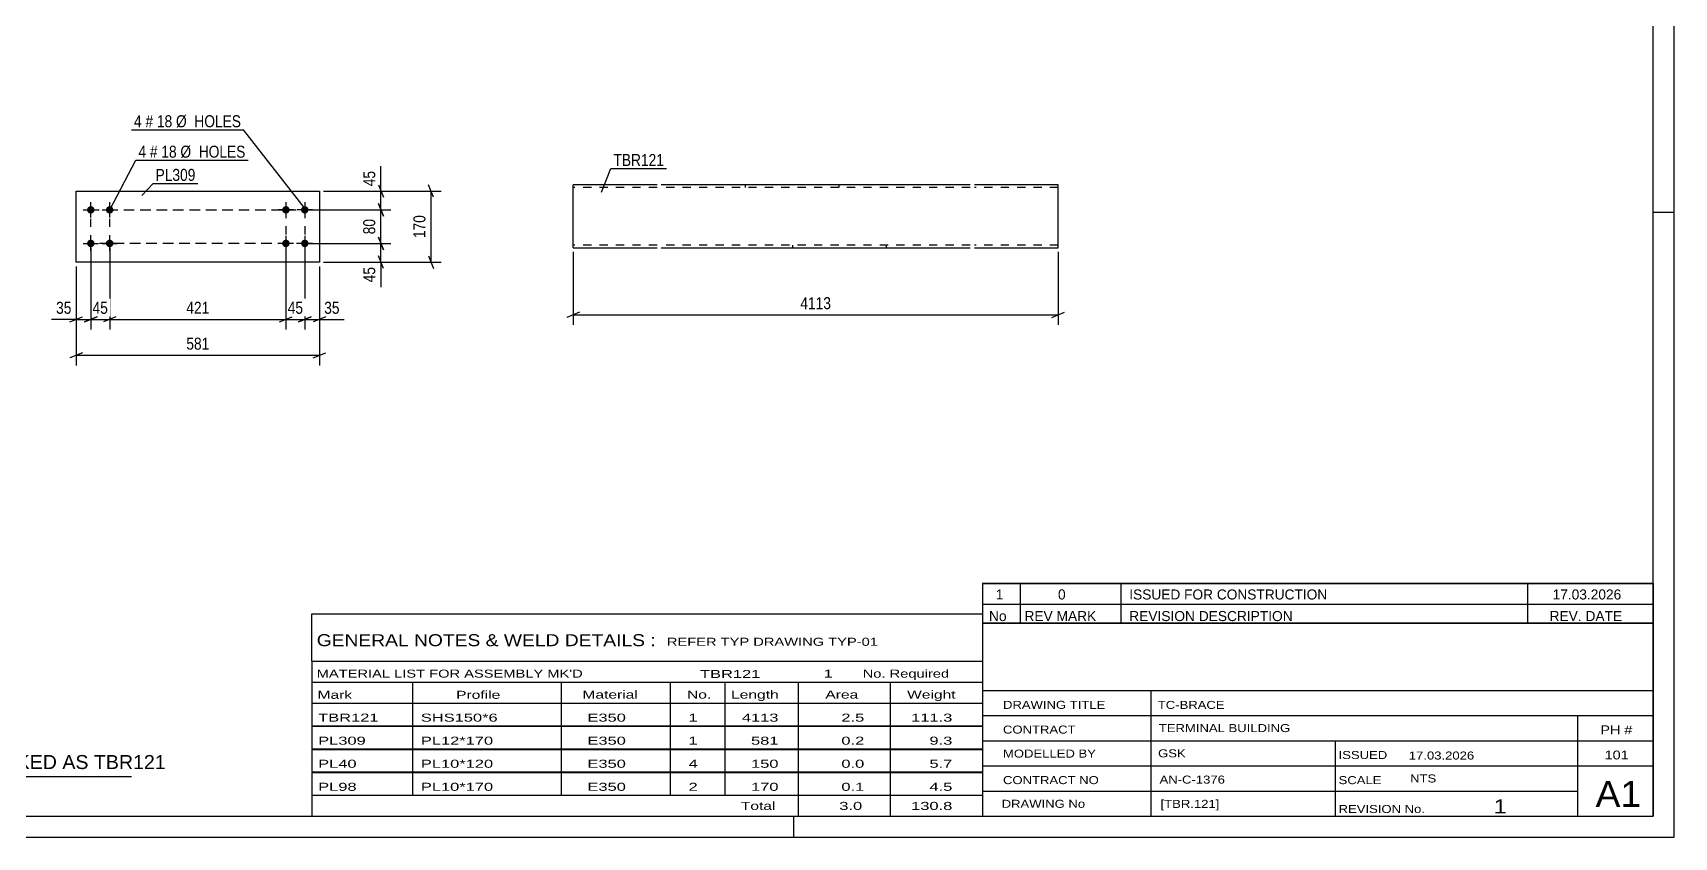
# Model space of a CAD drawing. Header units: millimetres. Extents: x 0 to 594, y 0 to 420.
# Drawn here: x 202.4 to 594, y 0 to 191.9 of the extents above; entities that cross this region are included whole.
import ezdxf

# ---------------------------------------------------------------- set-up
doc = ezdxf.new("R2010")
doc.units = ezdxf.units.MM
doc.linetypes.add('DXK_LINE_DOT2', pattern=[3.9198, 1.9599, -1.9599])
doc.styles.add('Arial', font='ARIAL.TTF', dxfattribs={"height": 0.2})
doc.styles.add('Arial Narrow', font='ARIALN.TTF', dxfattribs={"height": 0.2})

# ---------------------------------------------------------------- blocks, each defined once
blk = doc.blocks.new('Unknown-580871119-1129')
at = {"color": 5, "linetype": 'Continuous'}
for p, q in [((594, 0), (594, 420)), ((589, 5), (589, 415)), ((594, 149), (589, 149)), ((5, 5), (589, 5)), ((384, 0), (384, 5)), ((0, 0), (594, 0))]:
    blk.add_line(p, q, dxfattribs=at)
blk = doc.blocks.new('Part-580871119-3512 - 3511')
at = {"color": 2, "linetype": 'Continuous'}
for p, q in [((212.76, 154.14), (270.81, 154.14)), ((212.76, 137.14), (212.76, 154.14)), ((270.81, 154.14), (270.81, 137.14)), ((270.81, 137.14), (212.76, 137.14))]:
    blk.add_line(p, q, dxfattribs=at)
blk = doc.blocks.new('Bolt-580871119-3513 - 3511')
at = {"linetype": 'Continuous'}
for points in [[(262.81, 148.74, -1), (262.81, 150.54, -1)], [(267.31, 148.74, -1), (267.31, 150.54, -1)], [(262.81, 140.74, -1), (262.81, 142.54, -1)], [(267.31, 140.74, -1), (267.31, 142.54, -1)]]:
    blk.add_hatch(color=1, dxfattribs=at).paths.add_polyline_path(points)
at = {"color": 1, "linetype": 'Continuous'}
for p, q in [((264.61, 149.64), (261.01, 149.64)), ((262.81, 151.44), (262.81, 147.84)), ((269.11, 149.64), (265.51, 149.64)), ((267.31, 151.44), (267.31, 147.84)), ((264.61, 141.64), (261.01, 141.64)), ((262.81, 143.44), (262.81, 139.84)), ((269.11, 141.64), (265.51, 141.64)), ((267.31, 143.44), (267.31, 139.84))]:
    blk.add_line(p, q, dxfattribs=at)
blk = doc.blocks.new('Bolt-580871119-3514 - 3511')
at = {"linetype": 'Continuous'}
for points in [[(216.26, 150.54, -1), (216.26, 148.74, -1)], [(220.76, 150.54, -1), (220.76, 148.74, -1)], [(216.26, 142.54, -1), (216.26, 140.74, -1)], [(220.76, 142.54, -1), (220.76, 140.74, -1)]]:
    blk.add_hatch(color=1, dxfattribs=at).paths.add_polyline_path(points)
at = {"color": 1, "linetype": 'Continuous'}
for p, q in [((214.46, 149.64), (218.06, 149.64)), ((216.26, 147.84), (216.26, 151.44)), ((218.96, 149.64), (222.56, 149.64)), ((220.76, 147.84), (220.76, 151.44)), ((214.46, 141.64), (218.06, 141.64)), ((216.26, 139.84), (216.26, 143.44)), ((218.96, 141.64), (222.56, 141.64)), ((220.76, 139.84), (220.76, 143.44))]:
    blk.add_line(p, q, dxfattribs=at)
blk = doc.blocks.new('Part-580871119-2435 - 2427')
at = {"color": 2, "linetype": 'Continuous'}
for p, q in [((351.35, 155.6), (331.35, 155.6)), ((331.35, 140.7), (331.35, 155.6)), ((426.05, 155.6), (352.35, 155.6)), ((447.05, 155.6), (427.05, 155.6)), ((447.05, 140.6), (447.05, 155.6)), ((331.35, 140.7), (331.35, 140.6)), ((331.35, 140.6), (351.35, 140.6)), ((352.35, 140.6), (426.05, 140.6)), ((427.05, 140.6), (447.05, 140.6))]:
    blk.add_line(p, q, dxfattribs=at)
at = {"color": 7, "linetype": 'DXK_LINE_DOT2'}
for p, q in [((351.35, 155), (331.35, 155)), ((426.05, 155), (352.35, 155)), ((372.35, 155.6), (372.35, 155)), ((394.68, 155.6), (394.68, 155)), ((447.05, 155), (427.05, 155)), ((331.35, 141.2), (331.35, 141.25)), ((351.35, 141.2), (331.35, 141.2)), ((426.05, 141.2), (352.35, 141.2)), ((383.72, 140.6), (383.72, 141.2)), ((406.05, 140.6), (406.05, 141.2)), ((447.05, 141.2), (427.05, 141.2)), ((447.05, 141.2), (447.05, 141.25))]:
    blk.add_line(p, q, dxfattribs=at)
blk = doc.blocks.new('Rectangle-580871119-3691 - 3511')
at = {"color": 1, "linetype": 'DXK_LINE_DOT2'}
blk.add_lwpolyline([(216.26, 149.64), (267.31, 149.64), (267.31, 141.64), (216.26, 141.64), (216.26, 149.64)], close=True, dxfattribs=at)
blk = doc.blocks.new('Rectangle-580871119-3701 - 3511')
at = {"color": 1, "linetype": 'DXK_LINE_DOT2'}
blk.add_lwpolyline([(220.76, 149.64), (262.81, 149.64), (262.81, 141.64), (220.76, 141.64), (220.76, 149.64)], close=True, dxfattribs=at)
blk = doc.blocks.new('StraightDimension-580871119-3518 - 3511')
at = {"color": 7, "linetype": 'Continuous'}
for p, q in [((267.31, 140.64), (267.31, 121.1)), ((270.81, 136.14), (270.81, 121.1)), ((265.81, 122.9), (268.81, 124.1)), ((267.31, 123.5), (270.81, 123.5)), ((272.31, 124.1), (269.31, 122.9))]:
    blk.add_line(p, q, dxfattribs=at)
at = {"color": 0}
blk.add_wipeout([(276.2, 124.25), (276.2, 128.45), (271.34, 128.45), (271.34, 124.25)], dxfattribs=at)
at = {"color": 7, "linetype": 'Continuous'}
blk.add_line((270.81, 123.5), (276.72, 123.5), dxfattribs=at)
blk.add_line((270.81, 123.5), (276.72, 123.5), dxfattribs=at)
at = {"color": 3, "style": 'Arial Narrow'}
blk.add_text('35', height=2.863, dxfattribs=at).set_placement((271.94, 124.85))
blk = doc.blocks.new('StraightDimension-580871119-3519 - 3511')
at = {"color": 7, "linetype": 'Continuous'}
for p, q in [((262.81, 140.64), (262.81, 121.1)), ((267.31, 140.64), (267.31, 121.1)), ((261.31, 122.9), (264.31, 124.1)), ((262.81, 123.5), (267.31, 123.5)), ((268.81, 124.1), (265.81, 122.9))]:
    blk.add_line(p, q, dxfattribs=at)
at = {"color": 0}
blk.add_wipeout([(267.49, 124.25), (267.49, 128.45), (262.64, 128.45), (262.64, 124.25)], dxfattribs=at)
at = {"color": 3, "style": 'Arial Narrow'}
blk.add_text('45', height=2.863, dxfattribs=at).set_placement((263.24, 124.85))
blk = doc.blocks.new('StraightDimension-580871119-3665 - 3511')
at = {"color": 7, "linetype": 'Continuous'}
for p, q in [((268.31, 141.64), (287.86, 141.64)), ((284.86, 143.14), (286.06, 140.14)), ((285.46, 137.14), (285.46, 141.64)), ((271.81, 137.14), (287.86, 137.14)), ((286.06, 135.64), (284.86, 138.64))]:
    blk.add_line(p, q, dxfattribs=at)
at = {"color": 0}
blk.add_wipeout([(284.71, 136.62), (280.51, 136.62), (280.51, 131.76), (284.71, 131.76)], dxfattribs=at)
at = {"color": 7, "linetype": 'Continuous'}
blk.add_line((285.46, 137.14), (285.46, 131.24), dxfattribs=at)
blk.add_line((285.46, 137.14), (285.46, 131.24), dxfattribs=at)
at = {"color": 3, "style": 'Arial Narrow'}
blk.add_text('45', height=2.863, rotation=90.0002, dxfattribs=at).set_placement((284.11, 132.36))
blk = doc.blocks.new('StraightDimension-580871119-3520 - 3511')
at = {"color": 7, "linetype": 'Continuous'}
for p, q in [((220.76, 140.64), (220.76, 121.1)), ((262.81, 140.64), (262.81, 121.1)), ((222.26, 124.1), (219.26, 122.9)), ((220.76, 123.5), (262.81, 123.5)), ((261.31, 122.9), (264.31, 124.1))]:
    blk.add_line(p, q, dxfattribs=at)
at = {"color": 0}
blk.add_wipeout([(245.13, 124.25), (245.13, 128.45), (238.45, 128.45), (238.45, 124.25)], dxfattribs=at)
at = {"color": 3, "style": 'Arial Narrow'}
blk.add_text('421', height=2.863, dxfattribs=at).set_placement((239.05, 124.85))
blk = doc.blocks.new('StraightDimension-580871119-3521 - 3511')
at = {"color": 7, "linetype": 'Continuous'}
for p, q in [((216.26, 140.64), (216.26, 121.1)), ((220.76, 140.64), (220.76, 121.1)), ((214.76, 122.9), (217.76, 124.1)), ((216.26, 123.5), (220.76, 123.5)), ((222.26, 124.1), (219.26, 122.9))]:
    blk.add_line(p, q, dxfattribs=at)
at = {"color": 0}
blk.add_wipeout([(220.94, 124.25), (220.94, 128.45), (216.08, 128.45), (216.08, 124.25)], dxfattribs=at)
at = {"color": 3, "style": 'Arial Narrow'}
blk.add_text('45', height=2.863, dxfattribs=at).set_placement((216.68, 124.85))
blk = doc.blocks.new('StraightDimension-580871119-3522 - 3511')
at = {"color": 7, "linetype": 'Continuous'}
for p, q in [((216.26, 140.64), (216.26, 121.1)), ((212.76, 136.14), (212.76, 121.1)), ((211.26, 122.9), (214.26, 124.1)), ((212.76, 123.5), (216.26, 123.5)), ((217.76, 124.1), (214.76, 122.9))]:
    blk.add_line(p, q, dxfattribs=at)
at = {"color": 0}
blk.add_wipeout([(212.24, 124.25), (212.24, 128.45), (207.38, 128.45), (207.38, 124.25)], dxfattribs=at)
at = {"color": 7, "linetype": 'Continuous'}
blk.add_line((212.76, 123.5), (206.86, 123.5), dxfattribs=at)
blk.add_line((212.76, 123.5), (206.86, 123.5), dxfattribs=at)
at = {"color": 3, "style": 'Arial Narrow'}
blk.add_text('35', height=2.863, dxfattribs=at).set_placement((207.98, 124.85))
blk = doc.blocks.new('StraightDimension-580871119-3538 - 3511')
at = {"color": 7, "linetype": 'Continuous'}
for p, q in [((212.76, 136.14), (212.76, 112.54)), ((270.81, 136.14), (270.81, 112.54)), ((214.26, 115.54), (211.26, 114.34)), ((212.76, 114.94), (270.81, 114.94)), ((269.31, 114.34), (272.31, 115.54))]:
    blk.add_line(p, q, dxfattribs=at)
at = {"color": 0}
blk.add_wipeout([(245.13, 115.69), (245.13, 119.89), (238.45, 119.89), (238.45, 115.69)], dxfattribs=at)
at = {"color": 3, "style": 'Arial Narrow'}
blk.add_text('581', height=2.863, dxfattribs=at).set_placement((239.05, 116.29))
blk = doc.blocks.new('StraightDimension-580871119-3558 - 3511')
at = {"color": 7, "linetype": 'Continuous'}
for p, q in [((271.81, 154.14), (299.84, 154.14)), ((298.04, 152.64), (296.84, 155.64)), ((297.44, 137.14), (297.44, 154.14)), ((271.81, 137.14), (299.84, 137.14)), ((296.84, 138.64), (298.04, 135.64))]:
    blk.add_line(p, q, dxfattribs=at)
at = {"color": 0}
blk.add_wipeout([(296.69, 148.98), (292.49, 148.98), (292.49, 142.3), (296.69, 142.3)], dxfattribs=at)
at = {"color": 3, "style": 'Arial Narrow'}
blk.add_text('170', height=2.863, rotation=90.0002, dxfattribs=at).set_placement((296.09, 142.9))
blk = doc.blocks.new('StraightDimension-580871119-3663 - 3511')
at = {"color": 7, "linetype": 'Continuous'}
for p, q in [((271.81, 154.14), (287.86, 154.14)), ((284.86, 155.64), (286.06, 152.64)), ((285.46, 149.64), (285.46, 154.14)), ((268.31, 149.64), (287.86, 149.64)), ((286.06, 148.14), (284.86, 151.14))]:
    blk.add_line(p, q, dxfattribs=at)
at = {"color": 0}
blk.add_wipeout([(284.71, 159.52), (280.51, 159.52), (280.51, 154.67), (284.71, 154.67)], dxfattribs=at)
at = {"color": 7, "linetype": 'Continuous'}
blk.add_line((285.46, 154.14), (285.46, 160.05), dxfattribs=at)
blk.add_line((285.46, 154.14), (285.46, 160.05), dxfattribs=at)
at = {"color": 3, "style": 'Arial Narrow'}
blk.add_text('45', height=2.863, rotation=90.0002, dxfattribs=at).set_placement((284.11, 155.27))
blk = doc.blocks.new('StraightDimension-580871119-3664 - 3511')
at = {"color": 7, "linetype": 'Continuous'}
for p, q in [((268.31, 149.64), (287.86, 149.64)), ((284.86, 151.14), (286.06, 148.14)), ((285.46, 141.64), (285.46, 149.64)), ((268.31, 141.64), (287.86, 141.64)), ((286.06, 140.14), (284.86, 143.14))]:
    blk.add_line(p, q, dxfattribs=at)
at = {"color": 0}
blk.add_wipeout([(284.71, 148.07), (280.51, 148.07), (280.51, 143.21), (284.71, 143.21)], dxfattribs=at)
at = {"color": 3, "style": 'Arial Narrow'}
blk.add_text('80', height=2.863, rotation=90.0002, dxfattribs=at).set_placement((284.11, 143.81))
blk = doc.blocks.new('StraightDimension-580871119-2440 - 2427')
at = {"color": 7, "linetype": 'Continuous'}
for p, q in [((331.35, 139.6), (331.35, 122.2)), ((447.05, 139.6), (447.05, 122.2)), ((332.85, 125.2), (329.85, 124)), ((331.35, 124.6), (447.05, 124.6)), ((445.55, 124), (448.55, 125.2))]:
    blk.add_line(p, q, dxfattribs=at)
at = {"color": 0}
blk.add_wipeout([(393.45, 125.35), (393.45, 129.55), (384.94, 129.55), (384.94, 125.35)], dxfattribs=at)
at = {"color": 3, "style": 'Arial Narrow'}
blk.add_text('4113', height=2.863, dxfattribs=at).set_placement((385.54, 125.95))
blk = doc.blocks.new('Unknown-580871119-4382')
at = {"color": 7, "linetype": 'Continuous'}
blk.add_line((156, 14.5), (226, 14.5), dxfattribs=at)
at = {"color": 7, "style": 'Arial'}
blk.add_text('ONE-TCH-BRACE MARKED AS TBR121', height=3.3428, dxfattribs=at).set_placement((147.99, 16.25))
blk = doc.blocks.new('Unknown-580871119-4379')
at = {"color": 7, "linetype": 'Continuous'}
for p, q in [((429, 51.05), (429, 5)), ((429, 51.05), (589, 51.05)), ((589, 51), (589, 5)), ((429, 35), (589, 35)), ((469.14, 35), (469.14, 5)), ((429, 29), (589, 29)), ((571, 5.05), (571, 29.05)), ((429, 23), (589, 23)), ((513.14, 23), (513.14, 5)), ((429, 17), (589, 17)), ((429, 11), (571, 11)), ((429, 5), (589, 5))]:
    blk.add_line(p, q, dxfattribs=at)
at = {"color": 7, "style": 'Arial Narrow'}
for s, height, width, p in [('DRAWING TITLE', 1.9089, 1.425378, (433.88, 30.61)), ('TC-BRACE', 1.909, 1.425378, (470.81, 30.59)), ('CONTRACT', 1.909, 1.425378, (433.88, 24.71)), ('TERMINAL BUILDING', 1.9089, 1.425378, (471.06, 25.07)), ('MODELLED BY', 1.9089, 1.425378, (433.88, 18.98)), ('GSK', 1.909, 1.425378, (470.88, 19.04)), ('ISSUED', 1.909, 1.425378, (513.94, 18.64)), ('17.03.2026', 1.909, 1.425378, (530.69, 18.52)), ('CONTRACT NO', 1.9089, 1.425378, (433.88, 12.66)), ('AN-C-1376', 1.909, 1.425378, (471.23, 12.78)), ('SCALE', 1.909, 1.425378, (513.94, 12.65)), ('A1', 6.204, 1.25, (575.24, 7.2)), ('DRAWING No', 1.909, 1.425378, (433.56, 7)), ('[TBR.121]', 1.909, 1.425378, (471.46, 6.99)), ('1', 3.34, 1.5, (550.91, 5.68)), ('REVISION No.', 1.9089, 1.425378, (513.94, 5.77))]:
    blk.add_text(s, height=height, dxfattribs=dict(at, width=width)).set_placement(p)
at = {"color": 7, "linetype": 'Continuous', "style": 'Arial Narrow'}
for s, height, width, p in [('PH #', 2.1, 1.42538, (576.4, 24.55)), ('101', 2.1, 1.42538, (577.41, 18.55)), ('NTS', 1.909, 1.425378, (531, 13.05))]:
    blk.add_text(s, height=height, dxfattribs=dict(at, width=width)).set_placement(p)
blk = doc.blocks.new('Unknown-580871119-4380')
at = {"color": 7, "linetype": 'Continuous'}
for p, q in [((429, 60.55), (589, 60.55)), ((589, 60.55), (429, 60.55)), ((429, 60.55), (429, 55.55)), ((438, 60.55), (438, 55.55)), ((462, 60.55), (462, 55.55)), ((559, 60.55), (559, 55.55)), ((589, 60.55), (589, 55.55)), ((429, 55.55), (589, 55.55)), ((429, 55.55), (429, 51.05)), ((429, 55.55), (589, 55.55)), ((438, 55.55), (438, 51.05)), ((462, 55.55), (462, 51.05)), ((559, 55.55), (559, 51.05)), ((589, 55.55), (589, 51.05)), ((589, 51.05), (429, 51.05))]:
    blk.add_line(p, q, dxfattribs=at)
at = {"color": 7, "linetype": 'Continuous', "style": 'Arial Narrow'}
for s, height, width, p in [('1', 2.39, 1.196471, (432.16, 56.7)), ('0', 2.39, 1.196471, (447, 56.7)), ('ISSUED FOR CONSTRUCTION', 2.3861, 1.196471, (464, 56.7)), ('17.03.2026', 2.386, 1.196471, (565, 56.7)), ('No', 2.386, 1.2, (430.54, 51.55)), ('REV MARK', 2.386, 1.2, (439, 51.55)), ('REVISION DESCRIPTION', 2.3861, 1.2, (464, 51.55)), ('REV. DATE', 2.386, 1.2, (564.28, 51.55))]:
    blk.add_text(s, height=height, dxfattribs=dict(at, width=width)).set_placement(p)
blk = doc.blocks.new('Unknown-580871119-4381')
at = {"color": 7, "linetype": 'Continuous'}
for p, q in [((269, 53.25), (429, 53.25)), ((269, 42), (269, 53.25)), ((429, 53.25), (429, 42)), ((269, 42), (429, 42)), ((269, 42), (269, 37)), ((429, 42), (429, 37)), ((269, 37), (429, 37)), ((269, 37), (269, 32)), ((293, 37), (293, 32)), ((328.5, 37), (328.5, 32)), ((354.5, 37), (354.5, 32)), ((367.5, 37), (367.5, 32)), ((385, 37), (385, 32)), ((407, 37), (407, 32)), ((429, 37), (429, 32)), ((269, 32), (429, 32)), ((269, 31.95), (269, 26.55)), ((269, 31.95), (429, 31.95)), ((293, 32), (293, 26.5)), ((328.5, 32), (328.5, 26.5)), ((354.5, 32), (354.5, 26.5)), ((367.5, 32), (367.5, 26.5)), ((385, 32), (385, 26.5)), ((407, 32), (407, 26.5)), ((429, 31.95), (429, 26.55)), ((269, 26.55), (429, 26.55)), ((269, 26.45), (269, 21.05)), ((269, 26.45), (429, 26.45)), ((293, 26.5), (293, 21)), ((328.5, 26.5), (328.5, 21)), ((354.5, 26.5), (354.5, 21)), ((367.5, 26.5), (367.5, 21)), ((385, 26.5), (385, 21)), ((407, 26.5), (407, 21)), ((429, 26.45), (429, 21.05)), ((269, 21.05), (429, 21.05)), ((269, 20.95), (269, 15.55)), ((269, 20.95), (429, 20.95)), ((293, 21), (293, 15.5)), ((328.5, 21), (328.5, 15.5)), ((354.5, 21), (354.5, 15.5)), ((367.5, 21), (367.5, 15.5)), ((385, 21), (385, 15.5)), ((407, 21), (407, 15.5)), ((429, 20.95), (429, 15.55)), ((269, 15.55), (429, 15.55)), ((269, 15.45), (269, 10.05)), ((269, 15.45), (429, 15.45)), ((293, 15.5), (293, 10)), ((328.5, 15.5), (328.5, 10)), ((354.5, 15.5), (354.5, 10)), ((367.5, 15.5), (367.5, 10)), ((385, 15.5), (385, 10)), ((407, 15.5), (407, 10)), ((429, 15.45), (429, 10.05)), ((269, 10.05), (429, 10.05)), ((269, 10), (429, 10)), ((269, 10), (269, 5)), ((385, 10), (385, 5)), ((407, 10), (407, 5)), ((429, 10), (429, 5)), ((269, 5), (429, 5))]:
    blk.add_line(p, q, dxfattribs=at)
at = {"color": 7, "style": 'Arial Narrow'}
for s, height, width, p in [('GENERAL NOTES & WELD DETAILS :', 2.8633, 1.4, (270.15, 45.56)), ('REFER TYP DRAWING TYP-01', 1.9089, 1.6, (353.7, 45.66)), ("MATERIAL LIST FOR ASSEMBLY MK'D", 1.9089, 1.6, (270.15, 38.06)), ('TBR121', 1.909, 1.794707, (361.59, 37.97)), ('1', 1.91, 1.794707, (391.08, 38.06)), ('No. Required', 1.9089, 1.6, (400.41, 38.06)), ('Mark', 1.909, 1.7, (270.34, 33)), ('Profile', 1.909, 1.7, (303.41, 33)), ('Material', 1.909, 1.7, (333.54, 33.06)), ('No.', 1.909, 1.7, (358.5, 33.06)), ('Length', 1.909, 1.7, (369, 33.06)), ('Area', 1.909, 1.7, (391.5, 33.06)), ('Weight', 1.909, 1.7, (411, 33.06))]:
    blk.add_text(s, height=height, dxfattribs=dict(at, width=width)).set_placement(p)
at = {"color": 7, "linetype": 'Continuous', "style": 'Arial Narrow'}
for s, height, width, p in [('TBR121', 1.909, 1.794707, (270.5, 27.56)), ('SHS150*6', 1.909, 1.794707, (295, 27.56)), ('E350', 1.909, 1.794707, (334.74, 27.56)), ('1', 1.91, 1.794707, (358.86, 27.56)), ('4113', 1.909, 1.794707, (371.58, 27.56)), ('2.5', 1.909, 1.794707, (395.32, 27.56)), ('111.3', 1.909, 1.794707, (411.96, 27.56)), ('PL309', 1.909, 1.794707, (270.5, 22.06)), ('PL12*170', 1.909, 1.794707, (295, 22.06)), ('E350', 1.909, 1.794707, (334.74, 22.06)), ('1', 1.91, 1.794707, (358.86, 22.06)), ('581', 1.909, 1.794707, (373.77, 22.06)), ('0.2', 1.909, 1.794707, (395.32, 22.06)), ('9.3', 1.909, 1.794707, (416.33, 22.06)), ('PL40', 1.909, 1.794707, (270.5, 16.56)), ('PL10*120', 1.909, 1.794707, (295, 16.56)), ('E350', 1.909, 1.794707, (334.74, 16.56)), ('4', 1.91, 1.794707, (358.86, 16.56)), ('150', 1.909, 1.794707, (373.77, 16.56)), ('0.0', 1.909, 1.794707, (395.32, 16.56)), ('5.7', 1.909, 1.794707, (416.33, 16.56)), ('PL98', 1.909, 1.794707, (270.5, 11.06)), ('PL10*170', 1.909, 1.794707, (295, 11.06)), ('E350', 1.909, 1.794707, (334.74, 11.06)), ('2', 1.91, 1.794707, (358.86, 11.06)), ('170', 1.909, 1.794707, (373.77, 11.06)), ('0.1', 1.909, 1.794707, (395.32, 11.06)), ('4.5', 1.909, 1.794707, (416.33, 11.06)), ('Total', 1.909, 1.7, (371.33, 6.5)), ('3.0', 1.909, 1.794707, (394.83, 6.5)), ('130.8', 1.909, 1.794707, (411.96, 6.5))]:
    blk.add_text(s, height=height, dxfattribs=dict(at, width=width)).set_placement(p)
blk = doc.blocks.new('Mark-580871119-3561 - 3511')
at = {"color": 0}
blk.add_wipeout([(241.23, 156.55), (241.23, 159.55), (231.72, 159.55), (231.72, 156.55)], dxfattribs=at)
blk.add_wipeout([(241.23, 156.55), (241.23, 159.55), (231.72, 159.55), (231.72, 156.55)], dxfattribs=at)
at = {"color": 30, "linetype": 'Continuous'}
for p, q in [((228.41, 153.06), (231.12, 155.95)), ((231.12, 155.95), (241.83, 155.95))]:
    blk.add_line(p, q, dxfattribs=at)
at = {"color": 3, "style": 'Arial Narrow'}
blk.add_text('PL309', height=2.863, dxfattribs=at).set_placement((231.72, 156.55))
blk = doc.blocks.new('Mark-580871119-3564 - 3511')
at = {"color": 0}
blk.add_wipeout([(228.4, 169.35), (228.4, 172.35), (226.57, 172.35), (226.57, 169.35)], dxfattribs=at)
blk.add_wipeout([(228.4, 169.35), (228.4, 172.35), (226.57, 172.35), (226.57, 169.35)], dxfattribs=at)
blk.add_wipeout([(231.13, 169.35), (231.13, 172.35), (229.3, 172.35), (229.3, 169.35)], dxfattribs=at)
blk.add_wipeout([(231.13, 169.35), (231.13, 172.35), (229.3, 172.35), (229.3, 169.35)], dxfattribs=at)
at = {"color": 3, "style": 'Arial Narrow'}
blk.add_text('4', height=2.86, dxfattribs=at).set_placement((226.57, 169.35))
at = {"color": 0}
blk.add_wipeout([(235.69, 169.35), (235.69, 172.35), (232.03, 172.35), (232.03, 169.35)], dxfattribs=at)
blk.add_wipeout([(235.69, 169.35), (235.69, 172.35), (232.03, 172.35), (232.03, 169.35)], dxfattribs=at)
at = {"color": 3, "style": 'Arial Narrow'}
blk.add_text('#', height=2.86, dxfattribs=at).set_placement((229.3, 169.35))
at = {"color": 0}
blk.add_wipeout([(252.11, 169.35), (252.11, 172.35), (236.59, 172.35), (236.59, 169.35)], dxfattribs=at)
blk.add_wipeout([(252.11, 169.35), (252.11, 172.35), (236.59, 172.35), (236.59, 169.35)], dxfattribs=at)
at = {"color": 7, "linetype": 'Continuous'}
for p in [(225.97, 168.75), (267.51, 149.82)]:
    blk.add_line(p, (252.71, 168.75), dxfattribs=at)
at = {"color": 3, "style": 'Arial Narrow'}
for s, p in [('Ø  HOLES', (236.59, 169.35)), ('18', (232.03, 169.35))]:
    blk.add_text(s, height=2.863, dxfattribs=at).set_placement(p)
blk = doc.blocks.new('Mark-580871119-3565 - 3511')
at = {"color": 0}
blk.add_wipeout([(229.46, 162.09), (229.46, 165.09), (227.63, 165.09), (227.63, 162.09)], dxfattribs=at)
blk.add_wipeout([(229.46, 162.09), (229.46, 165.09), (227.63, 165.09), (227.63, 162.09)], dxfattribs=at)
at = {"color": 7, "linetype": 'Continuous'}
blk.add_line((220.76, 149.64), (227.03, 161.49), dxfattribs=at)
at = {"color": 0}
blk.add_wipeout([(232.19, 162.09), (232.19, 165.09), (230.36, 165.09), (230.36, 162.09)], dxfattribs=at)
blk.add_wipeout([(232.19, 162.09), (232.19, 165.09), (230.36, 165.09), (230.36, 162.09)], dxfattribs=at)
at = {"color": 3, "style": 'Arial Narrow'}
blk.add_text('4', height=2.86, dxfattribs=at).set_placement((227.63, 162.09))
at = {"color": 0}
blk.add_wipeout([(236.74, 162.09), (236.74, 165.09), (233.09, 165.09), (233.09, 162.09)], dxfattribs=at)
blk.add_wipeout([(236.74, 162.09), (236.74, 165.09), (233.09, 165.09), (233.09, 162.09)], dxfattribs=at)
at = {"color": 3, "style": 'Arial Narrow'}
blk.add_text('#', height=2.86, dxfattribs=at).set_placement((230.36, 162.09))
at = {"color": 0}
blk.add_wipeout([(253.17, 162.09), (253.17, 165.09), (237.64, 165.09), (237.64, 162.09)], dxfattribs=at)
blk.add_wipeout([(253.17, 162.09), (253.17, 165.09), (237.64, 165.09), (237.64, 162.09)], dxfattribs=at)
at = {"color": 7, "linetype": 'Continuous'}
blk.add_line((227.03, 161.49), (253.77, 161.49), dxfattribs=at)
at = {"color": 3, "style": 'Arial Narrow'}
for s, p in [('18', (233.09, 162.09)), ('Ø  HOLES', (237.64, 162.09))]:
    blk.add_text(s, height=2.863, dxfattribs=at).set_placement(p)
blk = doc.blocks.new('Mark-580871119-2431 - 2427')
at = {"color": 0}
blk.add_wipeout([(353.01, 160.1), (353.01, 163.1), (340.95, 163.1), (340.95, 160.1)], dxfattribs=at)
blk.add_wipeout([(353.01, 160.1), (353.01, 163.1), (340.95, 163.1), (340.95, 160.1)], dxfattribs=at)
at = {"color": 30, "linetype": 'Continuous'}
for p, q in [((338.12, 153.85), (340.35, 159.5)), ((340.35, 159.5), (353.61, 159.5))]:
    blk.add_line(p, q, dxfattribs=at)
at = {"color": 3, "style": 'Arial Narrow'}
blk.add_text('TBR121', height=2.863, dxfattribs=at).set_placement((340.95, 160.1))

msp = doc.modelspace()

# ---------------------------------------------------------------- block references
for name in ['Unknown-580871119-1129', 'Part-580871119-3512 - 3511', 'Part-580871119-2435 - 2427', 'Bolt-580871119-3514 - 3511', 'Rectangle-580871119-3691 - 3511', 'Rectangle-580871119-3701 - 3511', 'Bolt-580871119-3513 - 3511', 'Unknown-580871119-4380', 'Unknown-580871119-4381', 'Unknown-580871119-4379', 'Unknown-580871119-4382']:
    msp.add_blockref(name, (0, 0))

# ---------------------------------------------------------------- next in the draw order: block references
for name in ['Mark-580871119-2431 - 2427', 'Mark-580871119-3561 - 3511', 'StraightDimension-580871119-3518 - 3511', 'StraightDimension-580871119-2440 - 2427']:
    msp.add_blockref(name, (0, 0))

# ---------------------------------------------------------------- next in the draw order: block references
msp.add_blockref('StraightDimension-580871119-3519 - 3511', (0, 0))

# ---------------------------------------------------------------- next in the draw order: block references
for name in ['StraightDimension-580871119-3665 - 3511', 'StraightDimension-580871119-3520 - 3511']:
    msp.add_blockref(name, (0, 0))

# ---------------------------------------------------------------- next in the draw order: block references
msp.add_blockref('StraightDimension-580871119-3521 - 3511', (0, 0))

# ---------------------------------------------------------------- next in the draw order: block references
msp.add_blockref('StraightDimension-580871119-3522 - 3511', (0, 0))

# ---------------------------------------------------------------- next in the draw order: block references
msp.add_blockref('StraightDimension-580871119-3538 - 3511', (0, 0))

# ---------------------------------------------------------------- next in the draw order: block references
msp.add_blockref('StraightDimension-580871119-3558 - 3511', (0, 0))

# ---------------------------------------------------------------- next in the draw order: block references
msp.add_blockref('StraightDimension-580871119-3663 - 3511', (0, 0))

# ---------------------------------------------------------------- next in the draw order: block references
msp.add_blockref('StraightDimension-580871119-3664 - 3511', (0, 0))

# ---------------------------------------------------------------- next in the draw order: block references
msp.add_blockref('Mark-580871119-3564 - 3511', (0, 0))

# ---------------------------------------------------------------- next in the draw order: block references
msp.add_blockref('Mark-580871119-3565 - 3511', (0, 0))

doc.saveas('drawing.dxf')
